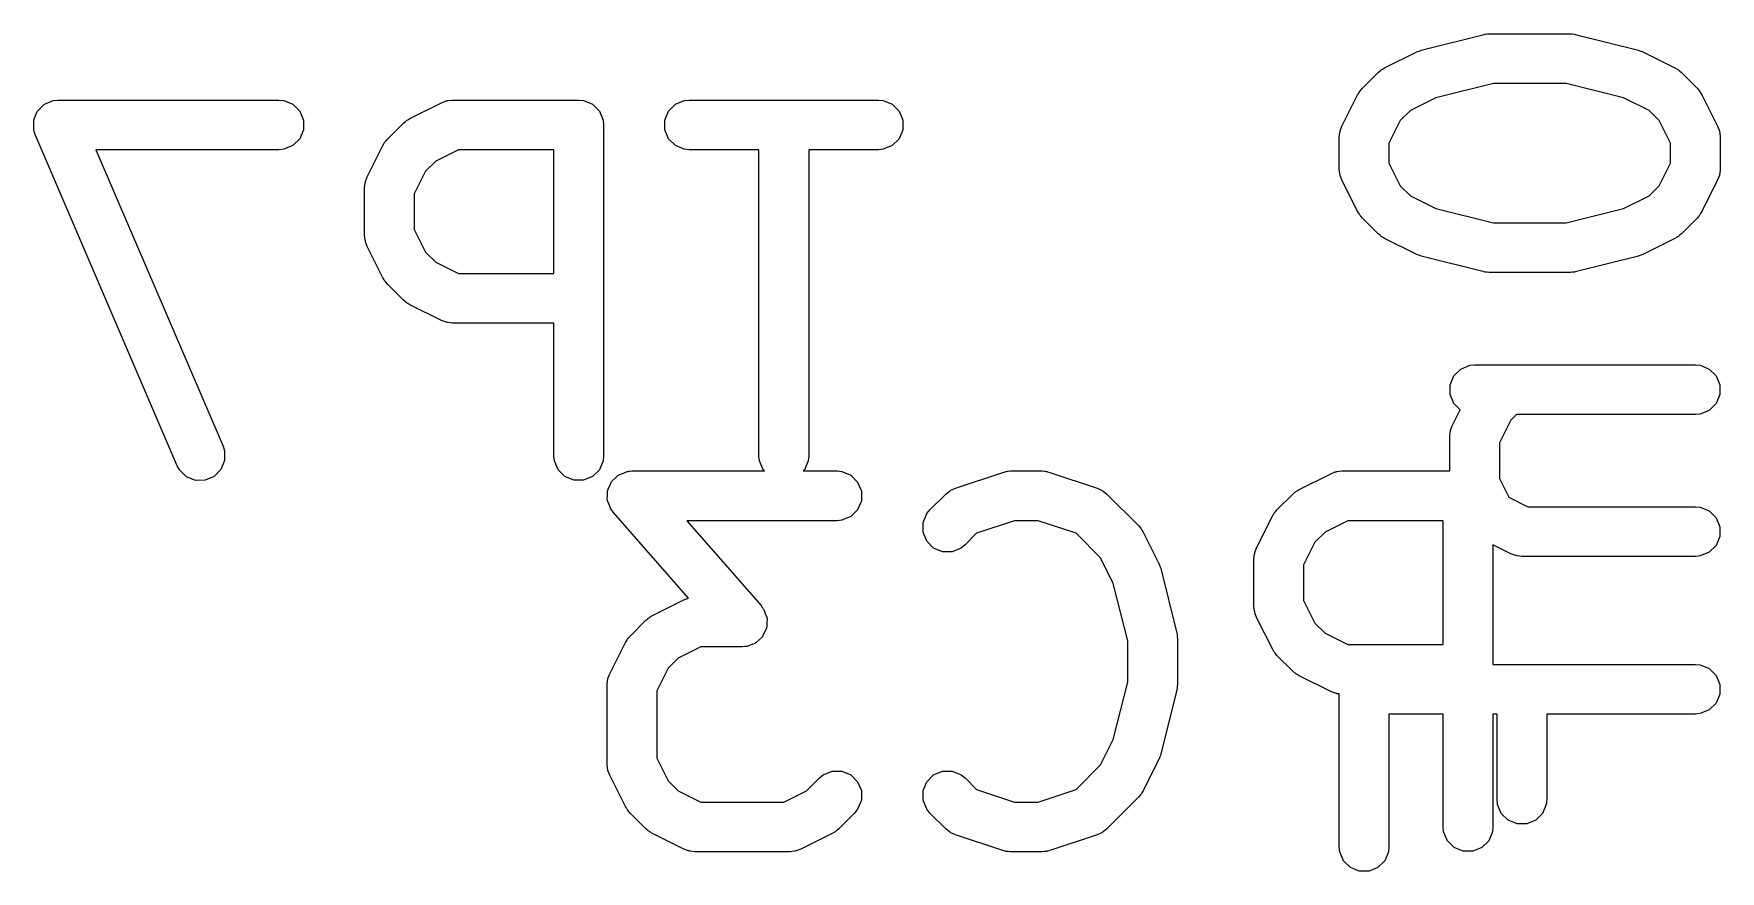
# Model space of a CAD drawing. Extents: x 3.93 to 7.47, y -4.9 to -2.95.
# Drawn here: x 6.339 to 6.5394, y -3.8757 to -3.7761 of the extents above; entities that cross this region are included whole.
import ezdxf

# ---------------------------------------------------------------- set-up
doc = ezdxf.new("R2010")
doc.units = 0
doc.header["$MEASUREMENT"] = 0
doc.layers.add('BLACK', color=7, linetype='CONTINUOUS')

msp = doc.modelspace()

# ---------------------------------------------------------------- linework, layer by layer
at = {"layer": 'BLACK', "linetype": 'CONTINUOUS'}
for p, q in [((6.50385, -3.77809), (6.51135, -3.77622)), ((6.51135, -3.77622), (6.51145, -3.7762)), ((6.51145, -3.7762), (6.51149, -3.77618)), ((6.51149, -3.77618), (6.51171, -3.77616)), ((6.51171, -3.77616), (6.51192, -3.77613)), ((6.51192, -3.77613), (6.51197, -3.77614)), ((6.51197, -3.77614), (6.51207, -3.77613)), ((6.51207, -3.77613), (6.52144, -3.77613)), ((6.52144, -3.77613), (6.52154, -3.77614)), ((6.52154, -3.77614), (6.52158, -3.77613)), ((6.52158, -3.77613), (6.5218, -3.77616)), ((6.5218, -3.77616), (6.52202, -3.77618)), ((6.52202, -3.77618), (6.52206, -3.7762)), ((6.52206, -3.7762), (6.52216, -3.77622)), ((6.52216, -3.77622), (6.52966, -3.77809)), ((6.4995, -3.78019), (6.50325, -3.77831)), ((6.50325, -3.77831), (6.50329, -3.7783)), ((6.50329, -3.7783), (6.50331, -3.77829)), ((6.50331, -3.77829), (6.50355, -3.7782)), ((6.50355, -3.7782), (6.50379, -3.77811)), ((6.50379, -3.77811), (6.50381, -3.77811)), ((6.50381, -3.77811), (6.50385, -3.77809)), ((6.52966, -3.77809), (6.5297, -3.77811)), ((6.5297, -3.77811), (6.52972, -3.77811)), ((6.52972, -3.77811), (6.52996, -3.7782)), ((6.52996, -3.7782), (6.5302, -3.77829)), ((6.5302, -3.77829), (6.53022, -3.7783)), ((6.53022, -3.7783), (6.53026, -3.77831)), ((6.53026, -3.77831), (6.53401, -3.78019)), ((6.49686, -3.78262), (6.49873, -3.78074)), ((6.49873, -3.78074), (6.49896, -3.78056)), ((6.49896, -3.78056), (6.49901, -3.7805)), ((6.49901, -3.7805), (6.4991, -3.78044)), ((6.4991, -3.78044), (6.49918, -3.78037)), ((6.49918, -3.78037), (6.49925, -3.78034)), ((6.49925, -3.78034), (6.4995, -3.78019)), ((6.51243, -3.78203), (6.5056, -3.78374)), ((6.52108, -3.78203), (6.51243, -3.78203)), ((6.52791, -3.78374), (6.52108, -3.78203)), ((6.53401, -3.78019), (6.53426, -3.78034)), ((6.53426, -3.78034), (6.53433, -3.78037)), ((6.53433, -3.78037), (6.53441, -3.78044)), ((6.53441, -3.78044), (6.5345, -3.7805)), ((6.5345, -3.7805), (6.53455, -3.78056)), ((6.53455, -3.78056), (6.53478, -3.78074)), ((6.53478, -3.78074), (6.53665, -3.78262)), ((6.34129, -3.78407), (6.34187, -3.78401)), ((6.34187, -3.78401), (6.36811, -3.78401)), ((6.36811, -3.78401), (6.36869, -3.78407)), ((6.38816, -3.78407), (6.38874, -3.78401)), ((6.38874, -3.78401), (6.40374, -3.78401)), ((6.40374, -3.78401), (6.40431, -3.78407)), ((6.41628, -3.78407), (6.41686, -3.78401)), ((6.41686, -3.78401), (6.43936, -3.78401)), ((6.43936, -3.78401), (6.43993, -3.78407)), ((6.49443, -3.78713), (6.4963, -3.78338)), ((6.4963, -3.78338), (6.49646, -3.78314)), ((6.49646, -3.78314), (6.49649, -3.78306)), ((6.49649, -3.78306), (6.49656, -3.78298)), ((6.49656, -3.78298), (6.49661, -3.78289)), ((6.49661, -3.78289), (6.49667, -3.78284)), ((6.49667, -3.78284), (6.49686, -3.78262)), ((6.5056, -3.78374), (6.50257, -3.78526)), ((6.53094, -3.78526), (6.52791, -3.78374)), ((6.53665, -3.78262), (6.53684, -3.78284)), ((6.53684, -3.78284), (6.5369, -3.78289)), ((6.5369, -3.78289), (6.53695, -3.78298)), ((6.53695, -3.78298), (6.53702, -3.78306)), ((6.53702, -3.78306), (6.53705, -3.78314)), ((6.53705, -3.78314), (6.53721, -3.78338)), ((6.53721, -3.78338), (6.53908, -3.78713)), ((6.33897, -3.78639), (6.33919, -3.78587)), ((6.33919, -3.78587), (6.33939, -3.78536)), ((6.33939, -3.78536), (6.33941, -3.78534)), ((6.33941, -3.78533), (6.33981, -3.78493)), ((6.33941, -3.78534), (6.33941, -3.78533)), ((6.33981, -3.78493), (6.3402, -3.78453)), ((6.3402, -3.78453), (6.34021, -3.78452)), ((6.34021, -3.78452), (6.34023, -3.78451)), ((6.34023, -3.78451), (6.34074, -3.7843)), ((6.34074, -3.7843), (6.34126, -3.78408)), ((6.34126, -3.78408), (6.34128, -3.78408)), ((6.34128, -3.78408), (6.34129, -3.78407)), ((6.36869, -3.78407), (6.36976, -3.78451)), ((6.36976, -3.78451), (6.37057, -3.78533)), ((6.37057, -3.78533), (6.37101, -3.78639)), ((6.38367, -3.7862), (6.38742, -3.78433)), ((6.38742, -3.78433), (6.38796, -3.78412)), ((6.38796, -3.78412), (6.38806, -3.78411)), ((6.38806, -3.78411), (6.38816, -3.78407)), ((6.40431, -3.78407), (6.40538, -3.78451)), ((6.40538, -3.78451), (6.40619, -3.78533)), ((6.40619, -3.78533), (6.40663, -3.78639)), ((6.41396, -3.78639), (6.4144, -3.78533)), ((6.4144, -3.78533), (6.41522, -3.78451)), ((6.41522, -3.78451), (6.41628, -3.78407)), ((6.43993, -3.78407), (6.441, -3.78451)), ((6.441, -3.78451), (6.44181, -3.78533)), ((6.44181, -3.78533), (6.44225, -3.78639)), ((6.50257, -3.78526), (6.50137, -3.78645)), ((6.53214, -3.78645), (6.53094, -3.78526)), ((6.33897, -3.78641), (6.33897, -3.78639)), ((6.33897, -3.78643), (6.33897, -3.78641)), ((6.33897, -3.78698), (6.33897, -3.78643)), ((6.33897, -3.78754), (6.33897, -3.78698)), ((6.33898, -3.78756), (6.33897, -3.78754)), ((6.33898, -3.78758), (6.33898, -3.78756)), ((6.33915, -3.78813), (6.33898, -3.78758)), ((6.37101, -3.78754), (6.37057, -3.78861)), ((6.37101, -3.78639), (6.37101, -3.78754)), ((6.38103, -3.78863), (6.3829, -3.78675)), ((6.3829, -3.78675), (6.38313, -3.78657)), ((6.38313, -3.78657), (6.38318, -3.78651)), ((6.38318, -3.78651), (6.38327, -3.78645)), ((6.38327, -3.78645), (6.38335, -3.78639)), ((6.38335, -3.78639), (6.38342, -3.78636)), ((6.38342, -3.78636), (6.38367, -3.7862)), ((6.40663, -3.78639), (6.40669, -3.78697)), ((6.40669, -3.78697), (6.40669, -3.82634)), ((6.41396, -3.78754), (6.41396, -3.78639)), ((6.4144, -3.78861), (6.41396, -3.78754)), ((6.44225, -3.78754), (6.44181, -3.78861)), ((6.44225, -3.78639), (6.44225, -3.78754)), ((6.49412, -3.78845), (6.49417, -3.78788)), ((6.49417, -3.78788), (6.49421, -3.78778)), ((6.49421, -3.78778), (6.49422, -3.78767)), ((6.49422, -3.78767), (6.49443, -3.78713)), ((6.50137, -3.78645), (6.50002, -3.78915)), ((6.53349, -3.78915), (6.53214, -3.78645)), ((6.53908, -3.78713), (6.53929, -3.78767)), ((6.53929, -3.78767), (6.53929, -3.78778)), ((6.53929, -3.78778), (6.53934, -3.78788)), ((6.53934, -3.78788), (6.53939, -3.78845)), ((6.35603, -3.8275), (6.33915, -3.78813)), ((6.36811, -3.78992), (6.34635, -3.78992)), ((6.34635, -3.78992), (6.36146, -3.82517)), ((6.36869, -3.78986), (6.36811, -3.78992)), ((6.36976, -3.78942), (6.36869, -3.78986)), ((6.37057, -3.78861), (6.36976, -3.78942)), ((6.3786, -3.79314), (6.38047, -3.7894)), ((6.38047, -3.7894), (6.38063, -3.78915)), ((6.38063, -3.78915), (6.38066, -3.78908)), ((6.38066, -3.78908), (6.38072, -3.78899)), ((6.38072, -3.78899), (6.38078, -3.78891)), ((6.38078, -3.78891), (6.38084, -3.78885)), ((6.38084, -3.78885), (6.38103, -3.78863)), ((6.38943, -3.78992), (6.38674, -3.79127)), ((6.40078, -3.78992), (6.38943, -3.78992)), ((6.40078, -3.80464), (6.40078, -3.78992)), ((6.41522, -3.78942), (6.4144, -3.78861)), ((6.41628, -3.78986), (6.41522, -3.78942)), ((6.41686, -3.78992), (6.41628, -3.78986)), ((6.42515, -3.78992), (6.41686, -3.78992)), ((6.42515, -3.82634), (6.42515, -3.78992)), ((6.43936, -3.78992), (6.43106, -3.78992)), ((6.43106, -3.78992), (6.43106, -3.82634)), ((6.43993, -3.78986), (6.43936, -3.78992)), ((6.441, -3.78942), (6.43993, -3.78986)), ((6.44181, -3.78861), (6.441, -3.78942)), ((6.49412, -3.7922), (6.49412, -3.78845)), ((6.50002, -3.78915), (6.50002, -3.79151)), ((6.53349, -3.79151), (6.53349, -3.78915)), ((6.53939, -3.78845), (6.53939, -3.7922)), ((6.38674, -3.79127), (6.38554, -3.79246)), ((6.50002, -3.79151), (6.50137, -3.7942)), ((6.53214, -3.7942), (6.53349, -3.79151)), ((6.37829, -3.79447), (6.37834, -3.79389)), ((6.37834, -3.79389), (6.37838, -3.79379)), ((6.37838, -3.79379), (6.37839, -3.79369)), ((6.37839, -3.79369), (6.3786, -3.79314)), ((6.38554, -3.79246), (6.38419, -3.79516)), ((6.49417, -3.79278), (6.49412, -3.7922)), ((6.49421, -3.79288), (6.49417, -3.79278)), ((6.49422, -3.79298), (6.49421, -3.79288)), ((6.49443, -3.79352), (6.49422, -3.79298)), ((6.4963, -3.79727), (6.49443, -3.79352)), ((6.53908, -3.79352), (6.53721, -3.79727)), ((6.53929, -3.79298), (6.53908, -3.79352)), ((6.53934, -3.79278), (6.53929, -3.79288)), ((6.53929, -3.79288), (6.53929, -3.79298)), ((6.53939, -3.7922), (6.53934, -3.79278)), ((6.37829, -3.80009), (6.37829, -3.79447)), ((6.38419, -3.79516), (6.38419, -3.79939)), ((6.50137, -3.7942), (6.50257, -3.7954)), ((6.50257, -3.7954), (6.5056, -3.79692)), ((6.52791, -3.79692), (6.53094, -3.7954)), ((6.53094, -3.7954), (6.53214, -3.7942)), ((6.49646, -3.79752), (6.4963, -3.79727)), ((6.49649, -3.79759), (6.49646, -3.79752)), ((6.49656, -3.79767), (6.49649, -3.79759)), ((6.49661, -3.79776), (6.49656, -3.79767)), ((6.49667, -3.79781), (6.49661, -3.79776)), ((6.49686, -3.79804), (6.49667, -3.79781)), ((6.49873, -3.79992), (6.49686, -3.79804)), ((6.5056, -3.79692), (6.51243, -3.79862)), ((6.52108, -3.79862), (6.52791, -3.79692)), ((6.53665, -3.79804), (6.53478, -3.79992)), ((6.53684, -3.79781), (6.53665, -3.79804)), ((6.5369, -3.79776), (6.53684, -3.79781)), ((6.53695, -3.79767), (6.5369, -3.79776)), ((6.53702, -3.79759), (6.53695, -3.79767)), ((6.53705, -3.79752), (6.53702, -3.79759)), ((6.53721, -3.79727), (6.53705, -3.79752)), ((6.38419, -3.79939), (6.38554, -3.80209)), ((6.49896, -3.8001), (6.49873, -3.79992)), ((6.51243, -3.79862), (6.52108, -3.79862)), ((6.53478, -3.79992), (6.53455, -3.8001)), ((6.37834, -3.80067), (6.37829, -3.80009)), ((6.37838, -3.80076), (6.37834, -3.80067)), ((6.37839, -3.80087), (6.37838, -3.80076)), ((6.3786, -3.80141), (6.37839, -3.80087)), ((6.38047, -3.80516), (6.3786, -3.80141)), ((6.38554, -3.80209), (6.38674, -3.80329)), ((6.49901, -3.80016), (6.49896, -3.8001)), ((6.4991, -3.80022), (6.49901, -3.80016)), ((6.49918, -3.80028), (6.4991, -3.80022)), ((6.49925, -3.80031), (6.49918, -3.80028)), ((6.4995, -3.80047), (6.49925, -3.80031)), ((6.50325, -3.80234), (6.4995, -3.80047)), ((6.53401, -3.80047), (6.53026, -3.80234)), ((6.53426, -3.80031), (6.53401, -3.80047)), ((6.53433, -3.80028), (6.53426, -3.80031)), ((6.53441, -3.80022), (6.53433, -3.80028)), ((6.5345, -3.80016), (6.53441, -3.80022)), ((6.53455, -3.8001), (6.5345, -3.80016)), ((6.38674, -3.80329), (6.38943, -3.80464)), ((6.50329, -3.80236), (6.50325, -3.80234)), ((6.50331, -3.80237), (6.50329, -3.80236)), ((6.50355, -3.80246), (6.50331, -3.80237)), ((6.50379, -3.80255), (6.50355, -3.80246)), ((6.50381, -3.80255), (6.50379, -3.80255)), ((6.50385, -3.80257), (6.50381, -3.80255)), ((6.51135, -3.80444), (6.50385, -3.80257)), ((6.52966, -3.80257), (6.52216, -3.80444)), ((6.5297, -3.80255), (6.52966, -3.80257)), ((6.52972, -3.80255), (6.5297, -3.80255)), ((6.52996, -3.80246), (6.52972, -3.80255)), ((6.5302, -3.80237), (6.52996, -3.80246)), ((6.53022, -3.80236), (6.5302, -3.80237)), ((6.53026, -3.80234), (6.53022, -3.80236)), ((6.38063, -3.80541), (6.38047, -3.80516)), ((6.38066, -3.80548), (6.38063, -3.80541)), ((6.38072, -3.80556), (6.38066, -3.80548)), ((6.38078, -3.80565), (6.38072, -3.80556)), ((6.38084, -3.8057), (6.38078, -3.80565)), ((6.38103, -3.80593), (6.38084, -3.8057)), ((6.3829, -3.8078), (6.38103, -3.80593)), ((6.38943, -3.80464), (6.40078, -3.80464)), ((6.51145, -3.80446), (6.51135, -3.80444)), ((6.51149, -3.80447), (6.51145, -3.80446)), ((6.51171, -3.80449), (6.51149, -3.80447)), ((6.51192, -3.80453), (6.51171, -3.80449)), ((6.51197, -3.80452), (6.51192, -3.80453)), ((6.51207, -3.80453), (6.51197, -3.80452)), ((6.52144, -3.80453), (6.51207, -3.80453)), ((6.52154, -3.80452), (6.52144, -3.80453)), ((6.52158, -3.80453), (6.52154, -3.80452)), ((6.5218, -3.80449), (6.52158, -3.80453)), ((6.52202, -3.80447), (6.5218, -3.80449)), ((6.52206, -3.80446), (6.52202, -3.80447)), ((6.52216, -3.80444), (6.52206, -3.80446)), ((6.38313, -3.80799), (6.3829, -3.8078)), ((6.38318, -3.80805), (6.38313, -3.80799)), ((6.38327, -3.8081), (6.38318, -3.80805)), ((6.38335, -3.80817), (6.38327, -3.8081)), ((6.38342, -3.8082), (6.38335, -3.80817)), ((6.38367, -3.80836), (6.38342, -3.8082)), ((6.38742, -3.81023), (6.38367, -3.80836)), ((6.38796, -3.81044), (6.38742, -3.81023)), ((6.38806, -3.81044), (6.38796, -3.81044)), ((6.38816, -3.81048), (6.38806, -3.81044)), ((6.38874, -3.81054), (6.38816, -3.81048)), ((6.40078, -3.81054), (6.38874, -3.81054)), ((6.40078, -3.82634), (6.40078, -3.81054)), ((6.50774, -3.81681), (6.50855, -3.816)), ((6.50855, -3.816), (6.50962, -3.81555)), ((6.50962, -3.81555), (6.51019, -3.8155)), ((6.51019, -3.8155), (6.53644, -3.8155)), ((6.53644, -3.8155), (6.53702, -3.81555)), ((6.53702, -3.81555), (6.53808, -3.816)), ((6.53808, -3.816), (6.53889, -3.81681)), ((6.5073, -3.81787), (6.50774, -3.81681)), ((6.5073, -3.81903), (6.5073, -3.81787)), ((6.53889, -3.81681), (6.53934, -3.81787)), ((6.53934, -3.81787), (6.53934, -3.81903)), ((6.50774, -3.82009), (6.5073, -3.81903)), ((6.5085, -3.82085), (6.50774, -3.82009)), ((6.53889, -3.82009), (6.53808, -3.82091)), ((6.53934, -3.81903), (6.53889, -3.82009)), ((6.50755, -3.82275), (6.5085, -3.82085)), ((6.51449, -3.82207), (6.51315, -3.82477)), ((6.51517, -3.8214), (6.51449, -3.82207)), ((6.53644, -3.8214), (6.51517, -3.8214)), ((6.53702, -3.82135), (6.53644, -3.8214)), ((6.53808, -3.82091), (6.53702, -3.82135)), ((6.50724, -3.82407), (6.5073, -3.8235)), ((6.50724, -3.82812), (6.50724, -3.82407)), ((6.5073, -3.8235), (6.50734, -3.8234)), ((6.50734, -3.82329), (6.50755, -3.82275)), ((6.50734, -3.8234), (6.50734, -3.82329)), ((6.36146, -3.82517), (6.36163, -3.82573)), ((6.36163, -3.82573), (6.36164, -3.82688)), ((6.51315, -3.82477), (6.51315, -3.829)), ((6.35631, -3.82801), (6.35603, -3.8275)), ((6.35713, -3.82881), (6.35631, -3.82801)), ((6.36122, -3.82795), (6.36041, -3.82877)), ((6.36164, -3.82688), (6.36122, -3.82795)), ((6.40084, -3.82691), (6.40078, -3.82634)), ((6.40128, -3.82798), (6.40084, -3.82691)), ((6.4021, -3.82879), (6.40128, -3.82798)), ((6.40619, -3.82798), (6.40538, -3.82879)), ((6.40663, -3.82691), (6.40619, -3.82798)), ((6.40669, -3.82634), (6.40663, -3.82691)), ((6.40962, -3.82817), (6.40967, -3.82815)), ((6.40967, -3.82815), (6.40975, -3.82815)), ((6.40975, -3.82815), (6.41006, -3.82812)), ((6.41006, -3.82812), (6.4258, -3.82812)), ((6.42521, -3.82691), (6.42515, -3.82634)), ((6.42565, -3.82798), (6.42521, -3.82691)), ((6.4258, -3.82812), (6.42565, -3.82798)), ((6.43056, -3.82798), (6.43042, -3.82812)), ((6.43042, -3.82812), (6.43443, -3.82812)), ((6.431, -3.82691), (6.43056, -3.82798)), ((6.43106, -3.82634), (6.431, -3.82691)), ((6.43443, -3.82812), (6.435, -3.82818)), ((6.45458, -3.82817), (6.45468, -3.82815)), ((6.45468, -3.82815), (6.45476, -3.82815)), ((6.45476, -3.82815), (6.45505, -3.82812)), ((6.45505, -3.82812), (6.4588, -3.82812)), ((6.4588, -3.82812), (6.45909, -3.82815)), ((6.45909, -3.82815), (6.45917, -3.82815)), ((6.45917, -3.82815), (6.45927, -3.82817)), ((6.49384, -3.82818), (6.49442, -3.82812)), ((6.49442, -3.82812), (6.50724, -3.82812)), ((6.3582, -3.82924), (6.35713, -3.82881)), ((6.35935, -3.82923), (6.3582, -3.82924)), ((6.36041, -3.82877), (6.35935, -3.82923)), ((6.40316, -3.82923), (6.4021, -3.82879)), ((6.40431, -3.82923), (6.40316, -3.82923)), ((6.40538, -3.82879), (6.40431, -3.82923)), ((6.4072, -3.83031), (6.40742, -3.82988)), ((6.40742, -3.82988), (6.4076, -3.82944)), ((6.4076, -3.82944), (6.40767, -3.82937)), ((6.40767, -3.82937), (6.40772, -3.82928)), ((6.40772, -3.82928), (6.40808, -3.82896)), ((6.40808, -3.82896), (6.40842, -3.82862)), ((6.40842, -3.82862), (6.40851, -3.82858)), ((6.40851, -3.82858), (6.40858, -3.82852)), ((6.40858, -3.82852), (6.40904, -3.82836)), ((6.40904, -3.82836), (6.40948, -3.82818)), ((6.40948, -3.82818), (6.40962, -3.82817)), ((6.435, -3.82818), (6.43607, -3.82862)), ((6.43607, -3.82862), (6.43688, -3.82944)), ((6.43688, -3.82944), (6.43732, -3.8305)), ((6.44796, -3.83039), (6.44849, -3.83015)), ((6.44849, -3.83015), (6.45412, -3.82828)), ((6.45412, -3.82828), (6.4544, -3.82821)), ((6.4544, -3.82821), (6.45447, -3.82818)), ((6.45447, -3.82818), (6.45458, -3.82817)), ((6.45927, -3.82817), (6.45938, -3.82818)), ((6.45938, -3.82818), (6.45945, -3.82821)), ((6.45945, -3.82821), (6.45973, -3.82828)), ((6.45973, -3.82828), (6.46536, -3.83015)), ((6.46536, -3.83015), (6.46589, -3.83039)), ((6.48935, -3.83031), (6.4931, -3.82844)), ((6.4931, -3.82844), (6.49364, -3.82823)), ((6.49364, -3.82823), (6.49375, -3.82822)), ((6.49375, -3.82822), (6.49384, -3.82818)), ((6.51315, -3.829), (6.51427, -3.83125)), ((6.40713, -3.83146), (6.40716, -3.83098)), ((6.40716, -3.83155), (6.40713, -3.83146)), ((6.40716, -3.8305), (6.4072, -3.83041)), ((6.40716, -3.83098), (6.40716, -3.8305)), ((6.40716, -3.83165), (6.40716, -3.83155)), ((6.40734, -3.8321), (6.40716, -3.83165)), ((6.4072, -3.83041), (6.4072, -3.83031)), ((6.4075, -3.83255), (6.40734, -3.8321)), ((6.43732, -3.83165), (6.43688, -3.83272)), ((6.43732, -3.8305), (6.43732, -3.83165)), ((6.44546, -3.83274), (6.44734, -3.83086)), ((6.44734, -3.83086), (6.44779, -3.8305)), ((6.44779, -3.8305), (6.44788, -3.83046)), ((6.44788, -3.83046), (6.44796, -3.83039)), ((6.46589, -3.83039), (6.46597, -3.83046)), ((6.46597, -3.83046), (6.46606, -3.8305)), ((6.46606, -3.8305), (6.46651, -3.83086)), ((6.46651, -3.83086), (6.47026, -3.83461)), ((6.48671, -3.83274), (6.48858, -3.83086)), ((6.48858, -3.83086), (6.48881, -3.83068)), ((6.48881, -3.83068), (6.48886, -3.83062)), ((6.48886, -3.83062), (6.48895, -3.83056)), ((6.48895, -3.83056), (6.48903, -3.8305)), ((6.48903, -3.8305), (6.4891, -3.83047)), ((6.4891, -3.83047), (6.48935, -3.83031)), ((6.51427, -3.83125), (6.51651, -3.83237)), ((6.40758, -3.83266), (6.4075, -3.83255)), ((6.4076, -3.83272), (6.40758, -3.83266)), ((6.40766, -3.83277), (6.4076, -3.83272)), ((6.40783, -3.83302), (6.40766, -3.83277)), ((6.41677, -3.84323), (6.40783, -3.83302)), ((6.43443, -3.83403), (6.41656, -3.83403)), ((6.41656, -3.83403), (6.4254, -3.84413)), ((6.435, -3.83397), (6.43443, -3.83403)), ((6.43607, -3.83353), (6.435, -3.83397)), ((6.43688, -3.83272), (6.43607, -3.83353)), ((6.44466, -3.83425), (6.4451, -3.83319)), ((6.4451, -3.83319), (6.44546, -3.83274)), ((6.45553, -3.83403), (6.45102, -3.83553)), ((6.45832, -3.83403), (6.45553, -3.83403)), ((6.46283, -3.83553), (6.45832, -3.83403)), ((6.48428, -3.83726), (6.48616, -3.83351)), ((6.48616, -3.83351), (6.48631, -3.83326)), ((6.48631, -3.83326), (6.48634, -3.83319)), ((6.48634, -3.83319), (6.48641, -3.8331)), ((6.48641, -3.8331), (6.48646, -3.83302)), ((6.48646, -3.83302), (6.48652, -3.83296)), ((6.48652, -3.83296), (6.48671, -3.83274)), ((6.49512, -3.83403), (6.49242, -3.83538)), ((6.50647, -3.83403), (6.49512, -3.83403)), ((6.50647, -3.84875), (6.50647, -3.83403)), ((6.51651, -3.83237), (6.53644, -3.83237)), ((6.53644, -3.83237), (6.53702, -3.83243)), ((6.53702, -3.83243), (6.53808, -3.83287)), ((6.53808, -3.83287), (6.53889, -3.83368)), ((6.53889, -3.83368), (6.53934, -3.83475)), ((6.44466, -3.8354), (6.44466, -3.83425)), ((6.4451, -3.83647), (6.44466, -3.8354)), ((6.45102, -3.83553), (6.44964, -3.83691)), ((6.46575, -3.83845), (6.46283, -3.83553)), ((6.47026, -3.83461), (6.47045, -3.83484)), ((6.47045, -3.83484), (6.47051, -3.83489)), ((6.47051, -3.83489), (6.47056, -3.83498)), ((6.47056, -3.83498), (6.47063, -3.83506)), ((6.47063, -3.83506), (6.47066, -3.83513)), ((6.47066, -3.83513), (6.47081, -3.83538)), ((6.47081, -3.83538), (6.47269, -3.83913)), ((6.49242, -3.83538), (6.49122, -3.83658)), ((6.53934, -3.8359), (6.53889, -3.83696)), ((6.53934, -3.83475), (6.53934, -3.8359)), ((6.44591, -3.83728), (6.4451, -3.83647)), ((6.44698, -3.83772), (6.44591, -3.83728)), ((6.44813, -3.83772), (6.44698, -3.83772)), ((6.44919, -3.83728), (6.44813, -3.83772)), ((6.44964, -3.83691), (6.44919, -3.83728)), ((6.48397, -3.83858), (6.48403, -3.838)), ((6.48403, -3.838), (6.48407, -3.8379)), ((6.48407, -3.8378), (6.48428, -3.83726)), ((6.48407, -3.8379), (6.48407, -3.8378)), ((6.49122, -3.83658), (6.48987, -3.83927)), ((6.5145, -3.83796), (6.51237, -3.8369)), ((6.51237, -3.8369), (6.51237, -3.85112)), ((6.51504, -3.83817), (6.5145, -3.83796)), ((6.53808, -3.83778), (6.53702, -3.83822)), ((6.53889, -3.83696), (6.53808, -3.83778)), ((6.46726, -3.84148), (6.46575, -3.83845)), ((6.47269, -3.83913), (6.47271, -3.83917)), ((6.47271, -3.83917), (6.47272, -3.83919)), ((6.47272, -3.83919), (6.4728, -3.83943)), ((6.4728, -3.83943), (6.4729, -3.83967)), ((6.4729, -3.83967), (6.4729, -3.83969)), ((6.4729, -3.83969), (6.47291, -3.83973)), ((6.47291, -3.83973), (6.47479, -3.84723)), ((6.48397, -3.8442), (6.48397, -3.83858)), ((6.48987, -3.83927), (6.48987, -3.8435)), ((6.51514, -3.83818), (6.51504, -3.83817)), ((6.51524, -3.83822), (6.51514, -3.83818)), ((6.51582, -3.83828), (6.51524, -3.83822)), ((6.53644, -3.83828), (6.51582, -3.83828)), ((6.53702, -3.83822), (6.53644, -3.83828)), ((6.46897, -3.84831), (6.46726, -3.84148)), ((6.41249, -3.84531), (6.41623, -3.84343)), ((6.41623, -3.84343), (6.41677, -3.84323)), ((6.4254, -3.84413), (6.42558, -3.84438)), ((6.48987, -3.8435), (6.49122, -3.8462)), ((6.40984, -3.84774), (6.41172, -3.84586)), ((6.41172, -3.84586), (6.41194, -3.84568)), ((6.41194, -3.84568), (6.412, -3.84562)), ((6.412, -3.84562), (6.41208, -3.84556)), ((6.41208, -3.84556), (6.41217, -3.84549)), ((6.41217, -3.84549), (6.41224, -3.84546)), ((6.41224, -3.84546), (6.41249, -3.84531)), ((6.42558, -3.84438), (6.42563, -3.84443)), ((6.42563, -3.84443), (6.42566, -3.84449)), ((6.42566, -3.84449), (6.42574, -3.8446)), ((6.42574, -3.8446), (6.42589, -3.84506)), ((6.42589, -3.84506), (6.42608, -3.8455)), ((6.42608, -3.8455), (6.42608, -3.8456)), ((6.42608, -3.8456), (6.42611, -3.84569)), ((6.42611, -3.84569), (6.42608, -3.84617)), ((6.42608, -3.84617), (6.42608, -3.84665)), ((6.48403, -3.84478), (6.48397, -3.8442)), ((6.48407, -3.84487), (6.48403, -3.84478)), ((6.48407, -3.84498), (6.48407, -3.84487)), ((6.48428, -3.84552), (6.48407, -3.84498)), ((6.48616, -3.84927), (6.48428, -3.84552)), ((6.40945, -3.84826), (6.40948, -3.84818)), ((6.40948, -3.84818), (6.40954, -3.8481)), ((6.40954, -3.8481), (6.4096, -3.84801)), ((6.4096, -3.84801), (6.40966, -3.84796)), ((6.40966, -3.84796), (6.40984, -3.84774)), ((6.42516, -3.84819), (6.42482, -3.84853)), ((6.42552, -3.84787), (6.42516, -3.84819)), ((6.42556, -3.84779), (6.42552, -3.84787)), ((6.42563, -3.84772), (6.42556, -3.84779)), ((6.42582, -3.84727), (6.42563, -3.84772)), ((6.42603, -3.84684), (6.42582, -3.84727)), ((6.42604, -3.84674), (6.42603, -3.84684)), ((6.42608, -3.84665), (6.42604, -3.84674)), ((6.47479, -3.84723), (6.4748, -3.84733)), ((6.4748, -3.84733), (6.47482, -3.84737)), ((6.47482, -3.84737), (6.47484, -3.84759)), ((6.47484, -3.84759), (6.47487, -3.84781)), ((6.47487, -3.84781), (6.47487, -3.84785)), ((6.47487, -3.84785), (6.47488, -3.84795)), ((6.47488, -3.84795), (6.47488, -3.85357)), ((6.49122, -3.8462), (6.49242, -3.8474)), ((6.49242, -3.8474), (6.49512, -3.84875)), ((6.40742, -3.85225), (6.40929, -3.8485)), ((6.40929, -3.8485), (6.40945, -3.84826)), ((6.41825, -3.84903), (6.41555, -3.85038)), ((6.42318, -3.84903), (6.41825, -3.84903)), ((6.42348, -3.849), (6.42318, -3.84903)), ((6.42356, -3.849), (6.42348, -3.849)), ((6.42361, -3.84898), (6.42356, -3.849)), ((6.42376, -3.84897), (6.42361, -3.84898)), ((6.4242, -3.84879), (6.42376, -3.84897)), ((6.42465, -3.84863), (6.4242, -3.84879)), ((6.42473, -3.84857), (6.42465, -3.84863)), ((6.42482, -3.84853), (6.42473, -3.84857)), ((6.46897, -3.85321), (6.46897, -3.84831)), ((6.48631, -3.84952), (6.48616, -3.84927)), ((6.48634, -3.84959), (6.48631, -3.84952)), ((6.48641, -3.84967), (6.48634, -3.84959)), ((6.48646, -3.84976), (6.48641, -3.84967)), ((6.48652, -3.84981), (6.48646, -3.84976)), ((6.48671, -3.85004), (6.48652, -3.84981)), ((6.48858, -3.85191), (6.48671, -3.85004)), ((6.49512, -3.84875), (6.50647, -3.84875)), ((6.41436, -3.85157), (6.41301, -3.85427)), ((6.41555, -3.85038), (6.41436, -3.85157)), ((6.48881, -3.8521), (6.48858, -3.85191)), ((6.48886, -3.85216), (6.48881, -3.8521)), ((6.48895, -3.85221), (6.48886, -3.85216)), ((6.51237, -3.85112), (6.53644, -3.85112)), ((6.53644, -3.85112), (6.53702, -3.85117)), ((6.53702, -3.85117), (6.53808, -3.85162)), ((6.53808, -3.85162), (6.53889, -3.85243)), ((6.4071, -3.85357), (6.40716, -3.853)), ((6.4071, -3.86295), (6.4071, -3.85357)), ((6.40716, -3.853), (6.4072, -3.8529)), ((6.4072, -3.8529), (6.40721, -3.85279)), ((6.40721, -3.85279), (6.40742, -3.85225)), ((6.46726, -3.86004), (6.46897, -3.85321)), ((6.4748, -3.85419), (6.47479, -3.85429)), ((6.47482, -3.85415), (6.4748, -3.85419)), ((6.47484, -3.85393), (6.47482, -3.85415)), ((6.47487, -3.85372), (6.47484, -3.85393)), ((6.47488, -3.85357), (6.47487, -3.85367)), ((6.47487, -3.85367), (6.47487, -3.85372)), ((6.48903, -3.85228), (6.48895, -3.85221)), ((6.4891, -3.85231), (6.48903, -3.85228)), ((6.48935, -3.85247), (6.4891, -3.85231)), ((6.4931, -3.85434), (6.48935, -3.85247)), ((6.53889, -3.85243), (6.53934, -3.85349)), ((6.53934, -3.85349), (6.53934, -3.85465)), ((6.41301, -3.85427), (6.41301, -3.86225)), ((6.47479, -3.85429), (6.47291, -3.86179)), ((6.49364, -3.85455), (6.4931, -3.85434)), ((6.49375, -3.85455), (6.49364, -3.85455)), ((6.49384, -3.8546), (6.49375, -3.85455)), ((6.49412, -3.85462), (6.49384, -3.8546)), ((6.49412, -3.87282), (6.49412, -3.85462)), ((6.53889, -3.85571), (6.53808, -3.85653)), ((6.53934, -3.85465), (6.53889, -3.85571)), ((6.50647, -3.85702), (6.50002, -3.85702)), ((6.50002, -3.85702), (6.50002, -3.87282)), ((6.50647, -3.87045), (6.50647, -3.85702)), ((6.51286, -3.85702), (6.51237, -3.85702)), ((6.51237, -3.85702), (6.51237, -3.87045)), ((6.51286, -3.86719), (6.51286, -3.85702)), ((6.53644, -3.85702), (6.51877, -3.85702)), ((6.51877, -3.85702), (6.51877, -3.86719)), ((6.53702, -3.85697), (6.53644, -3.85702)), ((6.53808, -3.85653), (6.53702, -3.85697)), ((6.46575, -3.86307), (6.46726, -3.86004)), ((6.4728, -3.86209), (6.47272, -3.86233)), ((6.4729, -3.86185), (6.4728, -3.86209)), ((6.47291, -3.86179), (6.4729, -3.86183)), ((6.4729, -3.86183), (6.4729, -3.86185)), ((6.40716, -3.86352), (6.4071, -3.86295)), ((6.4072, -3.86362), (6.40716, -3.86352)), ((6.40721, -3.86373), (6.4072, -3.86362)), ((6.40742, -3.86427), (6.40721, -3.86373)), ((6.41301, -3.86225), (6.41436, -3.86495)), ((6.43279, -3.86424), (6.43385, -3.8638)), ((6.43385, -3.8638), (6.435, -3.8638)), ((6.435, -3.8638), (6.43607, -3.86424)), ((6.44591, -3.86424), (6.44698, -3.8638)), ((6.44698, -3.8638), (6.44813, -3.8638)), ((6.44813, -3.8638), (6.44919, -3.86424)), ((6.46283, -3.86599), (6.46575, -3.86307)), ((6.47269, -3.86239), (6.47081, -3.86614)), ((6.47271, -3.86235), (6.47269, -3.86239)), ((6.47272, -3.86233), (6.47271, -3.86235)), ((6.40929, -3.86802), (6.40742, -3.86427)), ((6.41436, -3.86495), (6.41555, -3.86615)), ((6.41555, -3.86615), (6.41825, -3.86749)), ((6.42811, -3.86749), (6.4308, -3.86615)), ((6.4308, -3.86615), (6.43234, -3.86461)), ((6.43234, -3.86461), (6.43279, -3.86424)), ((6.43607, -3.86424), (6.43688, -3.86506)), ((6.43688, -3.86506), (6.43732, -3.86612)), ((6.43732, -3.86612), (6.43732, -3.86727)), ((6.44466, -3.86612), (6.4451, -3.86506)), ((6.44466, -3.86727), (6.44466, -3.86612)), ((6.4451, -3.86506), (6.44591, -3.86424)), ((6.44919, -3.86424), (6.44964, -3.86461)), ((6.44964, -3.86461), (6.45102, -3.86599)), ((6.45102, -3.86599), (6.45553, -3.86749)), ((6.45832, -3.86749), (6.46283, -3.86599)), ((6.47081, -3.86614), (6.47066, -3.86639)), ((6.40945, -3.86827), (6.40929, -3.86802)), ((6.41825, -3.86749), (6.42811, -3.86749)), ((6.43732, -3.86727), (6.43688, -3.86834)), ((6.4451, -3.86834), (6.44466, -3.86727)), ((6.45553, -3.86749), (6.45832, -3.86749)), ((6.47026, -3.86691), (6.46651, -3.87066)), ((6.47045, -3.86668), (6.47026, -3.86691)), ((6.47051, -3.86663), (6.47045, -3.86668)), ((6.47056, -3.86654), (6.47051, -3.86663)), ((6.47063, -3.86646), (6.47056, -3.86654)), ((6.47066, -3.86639), (6.47063, -3.86646)), ((6.51292, -3.86777), (6.51286, -3.86719)), ((6.51336, -3.86883), (6.51292, -3.86777)), ((6.51871, -3.86777), (6.51827, -3.86883)), ((6.51877, -3.86719), (6.51871, -3.86777)), ((6.40948, -3.86834), (6.40945, -3.86827)), ((6.40954, -3.86842), (6.40948, -3.86834)), ((6.4096, -3.86851), (6.40954, -3.86842)), ((6.40966, -3.86856), (6.4096, -3.86851)), ((6.40984, -3.86879), (6.40966, -3.86856)), ((6.41172, -3.87066), (6.40984, -3.86879)), ((6.43652, -3.86879), (6.43464, -3.87066)), ((6.43688, -3.86834), (6.43652, -3.86879)), ((6.44546, -3.86879), (6.4451, -3.86834)), ((6.44734, -3.87066), (6.44546, -3.86879)), ((6.51418, -3.86965), (6.51336, -3.86883)), ((6.51524, -3.87009), (6.51418, -3.86965)), ((6.51639, -3.87009), (6.51524, -3.87009)), ((6.51746, -3.86965), (6.51639, -3.87009)), ((6.51827, -3.86883), (6.51746, -3.86965)), ((6.41194, -3.87085), (6.41172, -3.87066)), ((6.412, -3.8709), (6.41194, -3.87085)), ((6.41208, -3.87096), (6.412, -3.8709)), ((6.41217, -3.87103), (6.41208, -3.87096)), ((6.41224, -3.87106), (6.41217, -3.87103)), ((6.41249, -3.87121), (6.41224, -3.87106)), ((6.41623, -3.87309), (6.41249, -3.87121)), ((6.43387, -3.87121), (6.43012, -3.87309)), ((6.43412, -3.87106), (6.43387, -3.87121)), ((6.43419, -3.87103), (6.43412, -3.87106)), ((6.43427, -3.87096), (6.43419, -3.87103)), ((6.43436, -3.8709), (6.43427, -3.87096)), ((6.43441, -3.87085), (6.43436, -3.8709)), ((6.43464, -3.87066), (6.43441, -3.87085)), ((6.44779, -3.87103), (6.44734, -3.87066)), ((6.44788, -3.87107), (6.44779, -3.87103)), ((6.44796, -3.87114), (6.44788, -3.87107)), ((6.44849, -3.87137), (6.44796, -3.87114)), ((6.45412, -3.87325), (6.44849, -3.87137)), ((6.46536, -3.87137), (6.45973, -3.87325)), ((6.46589, -3.87114), (6.46536, -3.87137)), ((6.46597, -3.87107), (6.46589, -3.87114)), ((6.46606, -3.87103), (6.46597, -3.87107)), ((6.46651, -3.87066), (6.46606, -3.87103)), ((6.50652, -3.87102), (6.50647, -3.87045)), ((6.50696, -3.87209), (6.50652, -3.87102)), ((6.50778, -3.8729), (6.50696, -3.87209)), ((6.51187, -3.87209), (6.51106, -3.8729)), ((6.51231, -3.87102), (6.51187, -3.87209)), ((6.51237, -3.87045), (6.51231, -3.87102)), ((6.41678, -3.87329), (6.41623, -3.87309)), ((6.41688, -3.8733), (6.41678, -3.87329)), ((6.41698, -3.87334), (6.41688, -3.8733)), ((6.41756, -3.8734), (6.41698, -3.87334)), ((6.4288, -3.8734), (6.41756, -3.8734)), ((6.42938, -3.87334), (6.4288, -3.8734)), ((6.42948, -3.8733), (6.42938, -3.87334)), ((6.42958, -3.87329), (6.42948, -3.8733)), ((6.43012, -3.87309), (6.42958, -3.87329)), ((6.4544, -3.87331), (6.45412, -3.87325)), ((6.45447, -3.87334), (6.4544, -3.87331)), ((6.45458, -3.87335), (6.45447, -3.87334)), ((6.45468, -3.87338), (6.45458, -3.87335)), ((6.45476, -3.87337), (6.45468, -3.87338)), ((6.45505, -3.8734), (6.45476, -3.87337)), ((6.4588, -3.8734), (6.45505, -3.8734)), ((6.45909, -3.87337), (6.4588, -3.8734)), ((6.45917, -3.87338), (6.45909, -3.87337)), ((6.45927, -3.87335), (6.45917, -3.87338)), ((6.45938, -3.87334), (6.45927, -3.87335)), ((6.45945, -3.87331), (6.45938, -3.87334)), ((6.45973, -3.87325), (6.45945, -3.87331)), ((6.49417, -3.87339), (6.49412, -3.87282)), ((6.49461, -3.87446), (6.49417, -3.87339)), ((6.49997, -3.87339), (6.49952, -3.87446)), ((6.50002, -3.87282), (6.49997, -3.87339)), ((6.50884, -3.87334), (6.50778, -3.8729)), ((6.50999, -3.87334), (6.50884, -3.87334)), ((6.51106, -3.8729), (6.50999, -3.87334)), ((6.49543, -3.87527), (6.49461, -3.87446)), ((6.49649, -3.87571), (6.49543, -3.87527)), ((6.49765, -3.87571), (6.49649, -3.87571)), ((6.49871, -3.87527), (6.49765, -3.87571)), ((6.49952, -3.87446), (6.49871, -3.87527))]:
    msp.add_line(p, q, dxfattribs=at)

doc.saveas('drawing.dxf')
